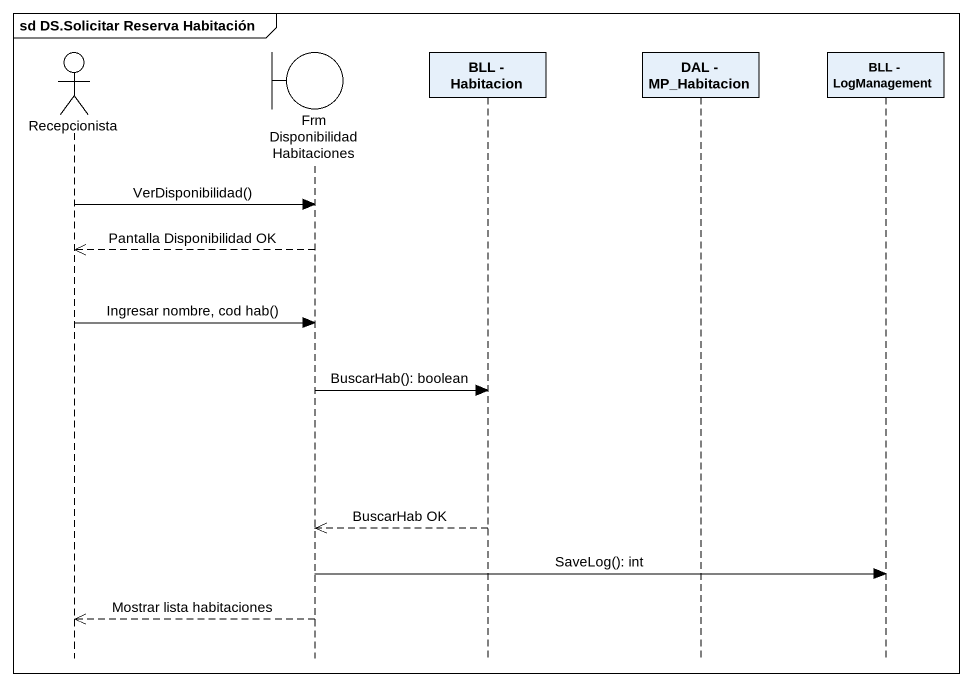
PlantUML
@startuml
mainframe sd DS.Solicitar Reserva Habitación
hide footbox
actor Recepcionista
boundary "Frm Disponibilidad Habitaciones" as Frm_Disponibilidad
participant "BLL - Habitacion" as BLL_Habitacion
participant "DAL - MP_Habitacion" as DAL_MP_Habitacion
participant "BLL - LogManagement" as BLL_LogManagement

Recepcionista -> Frm_Disponibilidad : VerDisponibilidad()
Frm_Disponibilidad -->> Recepcionista : Pantalla Disponibilidad OK
Recepcionista -> Frm_Disponibilidad : Ingresar nombre, cod hab()
Frm_Disponibilidad -> BLL_Habitacion : BuscarHab(): boolean
BLL_Habitacion -->> Frm_Disponibilidad : BuscarHab OK
Frm_Disponibilidad -> BLL_LogManagement : SaveLog(): int
Frm_Disponibilidad -->> Recepcionista : Mostrar lista habitaciones
@enduml
